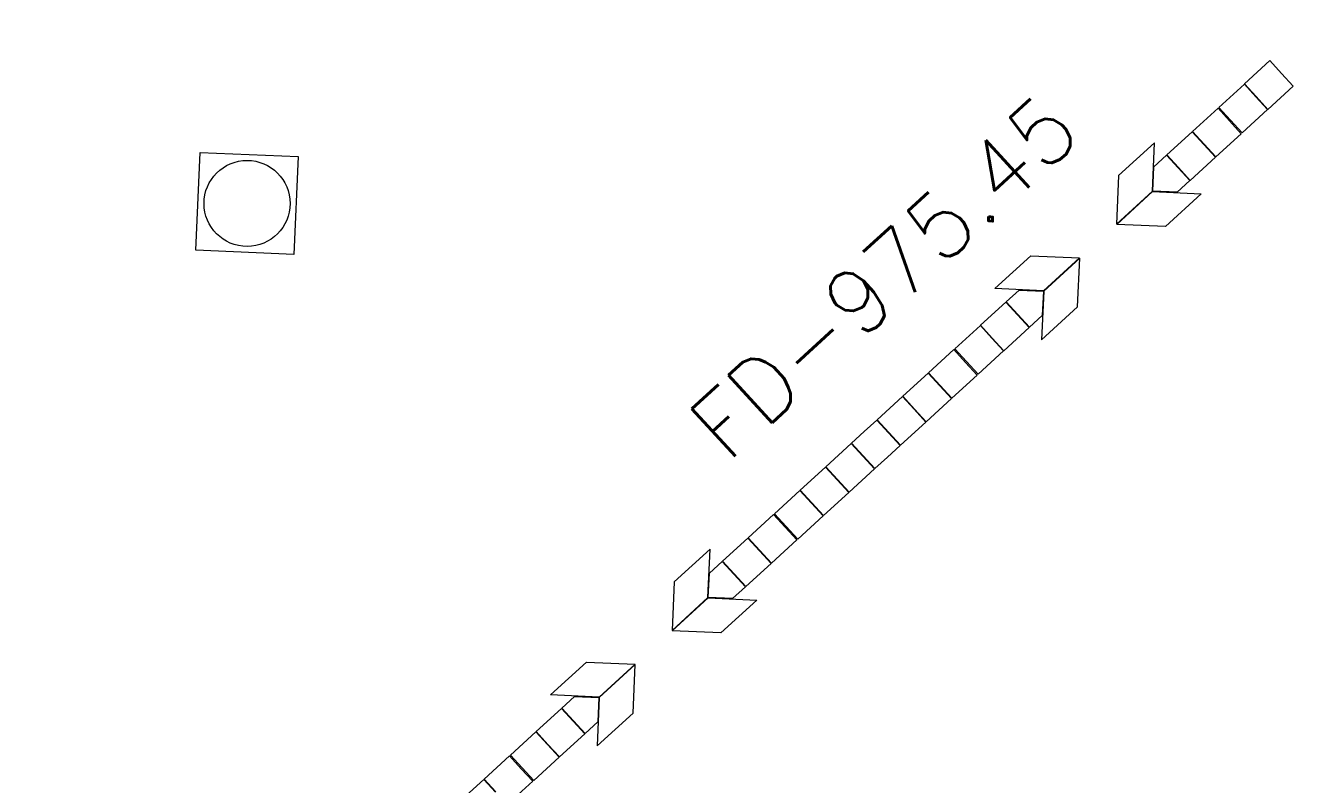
# Model space of a CAD drawing. Header units: inches. Extents: x 733725 to 1472938, y 4017711 to 8040520.
# Drawn here: x 734975.63 to 734990.38, y 4018827.36 to 4018836.18 of the extents above; entities that cross this region are included whole.
import ezdxf

# ---------------------------------------------------------------- set-up
doc = ezdxf.new("R2010")
doc.units = ezdxf.units.IN
doc.header["$MEASUREMENT"] = 0
doc.layers.add('H-HARAM3', color=123, linetype='Continuous', lineweight=5)
doc.layers.add('H-MAFSALL', color=31, linetype='Continuous', lineweight=13)
doc.styles.add('K1-FDS$0$ROMANS', font='romans.shx')

msp = doc.modelspace()

# ---------------------------------------------------------------- hatches: boundary and pattern name
at = {"layer": 'H-MAFSALL'}
h = msp.add_hatch(dxfattribs=at)
h.set_pattern_fill('ANGLE', color=256, scale=0.3, angle=45, style=0)
h.set_pattern_definition([(44.999999983, (-0.0012, 0.0002), (-1.4817422595, 1.4817422604), [1.524, -0.5715]), (134.999999983, (-0.0012, 0.0002), (-1.4817422604, -1.4817422595), [1.524, -0.5715])])
edge = h.paths.add_edge_path(flags=16)
edge.add_arc((734483.445, 4019138.19), 8, -50, 310)
edge = h.paths.add_edge_path(flags=16)
edge.add_arc((735041.69, 4018744.78), 5, 130, 310)
edge.add_arc((735041.69, 4018744.78), 5, -50, 130)
edge = h.paths.add_edge_path(flags=16)
edge.add_arc((734929.449, 4018650.032), 10, 307.1029, 310)
edge.add_line((734935.877, 4018642.372), (734935.481, 4018642.057))
edge = h.paths.add_edge_path(flags=16)
edge.add_arc((734448.304, 4018988.959), 5, -50, 310)
edge = h.paths.add_edge_path(flags=16)
edge.add_arc((734929.449, 4018650.032), 10, -50, 310)
edge = h.paths.add_edge_path()
edge.add_line((734470.495, 4018819.804), (734535.003, 4018852.189))
edge.add_line((734535.003, 4018852.189), (734535.003, 4018852.189))
edge.add_line((734535.003, 4018852.189), (734572.914, 4018810.916))
edge.add_arc((734615.714, 4018815.067), 43, 185.5397, 259.5981)
edge.add_line((734607.95, 4018772.774), (734656.259, 4018720.181))
edge.add_line((734656.259, 4018720.181), (734681.017, 4018702.881))
edge.add_line((734681.017, 4018702.881), (734689.467, 4018687.669))
edge.add_line((734689.467, 4018687.669), (734694.857, 4018680.12))
edge.add_line((734694.857, 4018680.12), (734719.321, 4018651.346))
edge.add_line((734719.321, 4018651.346), (734735.321, 4018631.946))
edge.add_line((734735.321, 4018631.946), (734738.811, 4018624.304))
edge.add_line((734738.811, 4018624.304), (734748.26, 4018603.512))
edge.add_line((734748.26, 4018603.512), (734747.516, 4018601.656))
edge.add_arc((734785.506, 4018511.871), 97.491, 107.72929, 112.93457, ccw=False)
edge.add_arc((734656.551, 4018541.881), 117.492, 25.08126, 32.34036, ccw=False)
edge.add_line((734762.964, 4018591.686), (734809.18, 4018581.942))
edge.add_line((734809.18, 4018581.942), (734866.219, 4018571.729))
edge.add_line((734866.219, 4018571.729), (734867.898, 4018578.513))
edge.add_line((734867.898, 4018578.513), (734907.725, 4018615.005))
edge.add_line((734907.725, 4018615.005), (734912.431, 4018609.829))
edge.add_line((734912.431, 4018609.829), (734975.64, 4018667.103))
edge.add_line((734975.64, 4018667.103), (734970.981, 4018672.229))
edge.add_line((734970.981, 4018672.229), (735032.04, 4018727.74))
edge.add_line((735032.04, 4018727.74), (735037.306, 4018722.006))
edge.add_line((735037.306, 4018722.006), (735052.413, 4018735.663))
edge.add_line((735052.413, 4018735.663), (735059.338, 4018741.922))
edge.add_line((735059.338, 4018741.922), (735066.401, 4018748.341))
edge.add_line((735066.401, 4018748.341), (735061.106, 4018754.165))
edge.add_line((735061.106, 4018754.165), (735117.118, 4018805.091))
edge.add_line((735117.118, 4018805.091), (735104.817, 4018818.622))
edge.add_line((735104.817, 4018818.622), (734958.677, 4018685.762))
edge.add_line((734958.677, 4018685.762), (734951.519, 4018693.635))
edge.add_line((734951.519, 4018693.635), (734933.872, 4018677.591))
edge.add_line((734933.872, 4018677.591), (734905.385, 4018651.693))
edge.add_line((734905.385, 4018651.693), (734888.108, 4018635.985))
edge.add_line((734888.108, 4018635.985), (734892.767, 4018630.86))
edge.add_line((734892.767, 4018630.86), (734854.667, 4018596.221))
edge.add_line((734854.667, 4018596.221), (734784.293, 4018608.823))
edge.add_arc((734788.7, 4018633.431), 25, 217.1653, 259.8479, ccw=False)
edge.add_line((734768.777, 4018618.328), (734704.047, 4018703.715))
edge.add_line((734704.047, 4018703.715), (734708.534, 4018710.947))
edge.add_line((734708.534, 4018710.947), (734700.207, 4018716.114))
edge.add_line((734700.207, 4018716.114), (734704.039, 4018722.289))
edge.add_line((734704.039, 4018722.289), (734698.091, 4018725.98))
edge.add_line((734698.091, 4018725.98), (734702.273, 4018732.721))
edge.add_line((734702.273, 4018732.721), (734702.336, 4018732.679))
edge.add_arc((734708.117, 4018741.415), 10.475, 236.5024, 314.0512)
edge.add_line((734715.401, 4018733.886), (734717.159, 4018735.485))
edge.add_line((734717.159, 4018735.485), (734722.231, 4018740.095))
edge.add_line((734722.231, 4018740.095), (734720.065, 4018742.478))
edge.add_line((734720.065, 4018742.478), (734726.132, 4018747.994))
edge.add_line((734726.132, 4018747.994), (734719.41, 4018755.387))
edge.add_line((734719.41, 4018755.387), (734713.218, 4018749.758))
edge.add_line((734713.218, 4018749.758), (734710.291, 4018752.978))
edge.add_line((734710.291, 4018752.978), (734716.483, 4018758.607))
edge.add_line((734716.483, 4018758.607), (734709.759, 4018766.003))
edge.add_line((734709.759, 4018766.003), (734703.567, 4018760.373))
edge.add_line((734703.567, 4018760.373), (734700.64, 4018763.593))
edge.add_line((734700.64, 4018763.593), (734706.832, 4018769.222))
edge.add_line((734706.832, 4018769.222), (734700.111, 4018776.616))
edge.add_line((734700.111, 4018776.616), (734694.4, 4018771.424))
edge.add_line((734694.4, 4018771.424), (734692.234, 4018773.807))
edge.add_line((734692.234, 4018773.807), (734686.631, 4018768.713))
edge.add_line((734686.631, 4018768.713), (734683.931, 4018766.258))
edge.add_arc((734691.488, 4018755.604), 13.062, 125.3471, 234.1486)
edge.add_line((734683.838, 4018745.017), (734679.674, 4018738.306))
edge.add_line((734679.674, 4018738.306), (734673.726, 4018741.996))
edge.add_line((734673.726, 4018741.996), (734673.41, 4018741.491))
edge.add_line((734673.41, 4018741.491), (734673.274, 4018741.576))
edge.add_line((734673.274, 4018741.576), (734669.424, 4018735.372))
edge.add_line((734669.424, 4018735.372), (734662.891, 4018739.425))
edge.add_line((734662.891, 4018739.425), (734661.12, 4018740.524))
edge.add_line((734661.12, 4018740.524), (734662.269, 4018742.424))
edge.add_line((734662.269, 4018742.424), (734639.091, 4018767.919))
edge.add_line((734639.091, 4018767.919), (734644.863, 4018773.166))
edge.add_line((734644.863, 4018773.166), (734641.27, 4018777.117))
edge.add_line((734641.27, 4018777.117), (734635.499, 4018771.87))
edge.add_line((734635.499, 4018771.87), (734624.539, 4018783.924))
edge.add_line((734624.539, 4018783.924), (734623.801, 4018783.25))
edge.add_line((734623.801, 4018783.25), (734611.491, 4018796.79))
edge.add_line((734611.491, 4018796.79), (734615.969, 4018800.904))
edge.add_line((734615.969, 4018800.904), (734613.206, 4018803.943))
edge.add_line((734613.206, 4018803.943), (734611.359, 4018802.264))
edge.add_line((734611.359, 4018802.264), (734611.02, 4018802.637))
edge.add_line((734611.02, 4018802.637), (734608.08, 4018802.777))
edge.add_line((734608.08, 4018802.777), (734607.708, 4018802.438))
edge.add_line((734607.708, 4018802.438), (734600.959, 4018809.861))
edge.add_line((734600.959, 4018809.861), (734601.332, 4018810.2))
edge.add_line((734601.332, 4018810.2), (734601.471, 4018813.14))
edge.add_line((734601.471, 4018813.14), (734601.133, 4018813.512))
edge.add_line((734601.133, 4018813.512), (734602.98, 4018815.191))
edge.add_line((734602.98, 4018815.191), (734600.195, 4018818.254))
edge.add_line((734600.195, 4018818.254), (734595.696, 4018814.164))
edge.add_line((734595.696, 4018814.164), (734583.386, 4018827.704))
edge.add_line((734583.386, 4018827.704), (734584.128, 4018828.375))
edge.add_line((734584.128, 4018828.375), (734573.169, 4018840.43))
edge.add_line((734573.169, 4018840.43), (734578.94, 4018845.677))
edge.add_line((734578.94, 4018845.677), (734575.348, 4018849.628))
edge.add_line((734575.348, 4018849.628), (734569.576, 4018844.381))
edge.add_line((734569.576, 4018844.381), (734546.398, 4018869.875))
edge.add_line((734546.398, 4018869.875), (734544.397, 4018868.912))
edge.add_line((734544.397, 4018868.912), (734540.057, 4018877.668))
edge.add_line((734540.057, 4018877.668), (734546.599, 4018880.911))
edge.add_line((734546.599, 4018880.911), (734546.526, 4018881.057))
edge.add_line((734546.526, 4018881.057), (734547.06, 4018881.322))
edge.add_line((734547.06, 4018881.322), (734543.952, 4018887.593))
edge.add_line((734543.952, 4018887.593), (734551.028, 4018891.101))
edge.add_arc((734562.294, 4018897.711), 13.062, 210.4016, 319.2031)
edge.add_line((734572.182, 4018889.177), (734580.485, 4018896.725))
edge.add_line((734580.485, 4018896.725), (734578.319, 4018899.107))
edge.add_line((734578.319, 4018899.107), (734584.029, 4018904.299))
edge.add_line((734584.029, 4018904.299), (734577.183, 4018911.579))
edge.add_line((734577.183, 4018911.579), (734571.116, 4018906.063))
edge.add_line((734571.116, 4018906.063), (734568.189, 4018909.283))
edge.add_line((734568.189, 4018909.283), (734574.256, 4018914.799))
edge.add_line((734574.256, 4018914.799), (734567.532, 4018922.195))
edge.add_line((734567.532, 4018922.195), (734561.465, 4018916.679))
edge.add_line((734561.465, 4018916.679), (734558.538, 4018919.898))
edge.add_line((734558.538, 4018919.898), (734564.605, 4018925.414))
edge.add_line((734564.605, 4018925.414), (734558.008, 4018932.921))
edge.add_line((734558.008, 4018932.921), (734551.941, 4018927.405))
edge.add_line((734551.941, 4018927.405), (734549.774, 4018929.787))
edge.add_line((734549.774, 4018929.787), (734542.945, 4018923.578))
edge.add_arc((734549.637, 4018915.633), 10.388, 130.1084, 208.8482)
edge.add_line((734540.538, 4018910.621), (734533.43, 4018907.097))
edge.add_line((734533.43, 4018907.097), (734530.321, 4018913.369))
edge.add_line((734530.321, 4018913.369), (734523.81, 4018910.141))
edge.add_line((734523.81, 4018910.141), (734519.422, 4018918.991))
edge.add_line((734519.422, 4018918.991), (734518.414, 4018918.49))
edge.add_line((734518.414, 4018918.49), (734483.652, 4018963.612))
edge.add_line((734483.652, 4018963.612), (734466.216, 4018986.25))
edge.add_arc((734446.342, 4018986.524), 19.876, -0.7881, 95.2465)
edge.add_line((734444.525, 4019006.316), (734441.745, 4019010.015))
edge.add_arc((734457.733, 4019022.03), 20, 159.6381, 216.9245, ccw=False)
edge.add_line((734438.983, 4019028.989), (734449.624, 4019057.661))
edge.add_arc((734468.375, 4019050.702), 20, 132.2751, 159.6381, ccw=False)
edge.add_line((734454.921, 4019065.5), (734492.174, 4019099.369))
edge.add_line((734492.174, 4019099.369), (734492.352, 4019103.094))
edge.add_line((734492.352, 4019103.094), (734518.495, 4019128.91))
edge.add_line((734518.495, 4019128.91), (734515.932, 4019129.032))
edge.add_line((734515.932, 4019129.032), (734509.618, 4019135.985))
edge.add_line((734509.618, 4019135.985), (734510.13, 4019146.749))
edge.add_line((734510.13, 4019146.749), (734519.735, 4019155.04))
edge.add_line((734519.735, 4019155.04), (734521.152, 4019171.133))
edge.add_line((734521.152, 4019171.133), (734507.472, 4019199.486))
edge.add_line((734507.472, 4019199.486), (734476.686, 4019171.099))
edge.add_line((734476.686, 4019171.099), (734472.574, 4019167.308))
edge.add_line((734472.574, 4019167.308), (734466.913, 4019162.087))
edge.add_line((734466.913, 4019162.087), (734466.392, 4019149.251))
edge.add_line((734466.392, 4019149.251), (734473.058, 4019142.023))
edge.add_line((734473.058, 4019142.023), (734470.728, 4019136.003))
edge.add_line((734470.728, 4019136.003), (734468.209, 4019122.907))
edge.add_line((734468.209, 4019122.907), (734466.607, 4019104.847))
edge.add_line((734466.607, 4019104.847), (734464.67, 4019103.328))
edge.add_line((734464.67, 4019103.328), (734460.43, 4019099.47))
edge.add_line((734460.43, 4019099.47), (734439.912, 4019080.557))
edge.add_arc((734466.972, 4019051.099), 40, 132.5703, 159.9333)
edge.add_line((734429.4, 4019064.824), (734425.787, 4019054.932))
edge.add_arc((734492.611, 4019019.499), 75.638, 152.06563, 155.27115)
edge.add_line((734423.91, 4019051.14), (734418.436, 4019034.299))
edge.add_line((734418.436, 4019034.299), (734418.393, 4019032.833))
edge.add_arc((734464.107, 4019027.499), 46.024, 173.3446, 190.8662)
edge.add_arc((734458.101, 4019026.815), 40, 191.5252, 222.5703)
edge.add_line((734428.643, 4018999.755), (734431.55, 4018996.591))
edge.add_arc((734450.637, 4018990.594), 20.007, 162.5586, 282.582)
edge.add_line((734454.995, 4018971.068), (734472.935, 4018951.538))
edge.add_line((734472.935, 4018951.538), (734489.366, 4018933.651))
edge.add_line((734489.366, 4018933.651), (734498.083, 4018916.295))
edge.add_line((734498.083, 4018916.295), (734467.009, 4018900.695))
edge.add_line((734467.009, 4018900.695), (734457.734, 4018896.038))
edge.add_line((734457.734, 4018896.038), (734446.846, 4018890.572))
edge.add_line((734446.846, 4018890.572), (734436.474, 4018885.365))
edge.add_line((734436.474, 4018885.365), (734448.8, 4018875.981))
edge.add_line((734448.8, 4018875.981), (734461.775, 4018837.145))
edge.add_line((734461.775, 4018837.145), (734470.495, 4018819.804))

# ---------------------------------------------------------------- linework, layer by layer
at = {"layer": 'H-HARAM3'}
for p, q in [((734989.799, 4018835.504), (734990.094, 4018835.774)), ((734989.799, 4018835.504), (734990.094, 4018835.774)), ((734990.094, 4018835.774), (734990.229, 4018835.626)), ((734990.094, 4018835.774), (734990.229, 4018835.626)), ((734989.501, 4018835.231), (734989.796, 4018835.501)), ((734989.501, 4018835.231), (734989.796, 4018835.501)), ((734989.796, 4018835.501), (734989.931, 4018835.353)), ((734989.796, 4018835.501), (734989.931, 4018835.353)), ((734989.934, 4018835.356), (734989.799, 4018835.504)), ((734989.934, 4018835.356), (734989.799, 4018835.504)), ((734990.229, 4018835.626), (734990.364, 4018835.478)), ((734990.229, 4018835.626), (734990.364, 4018835.478)), ((734989.931, 4018835.353), (734990.066, 4018835.205)), ((734989.931, 4018835.353), (734990.066, 4018835.205)), ((734990.069, 4018835.208), (734989.934, 4018835.356)), ((734990.069, 4018835.208), (734989.934, 4018835.356)), ((734990.364, 4018835.478), (734990.069, 4018835.208)), ((734990.364, 4018835.478), (734990.069, 4018835.208)), ((734989.195, 4018834.95), (734989.49, 4018835.22)), ((734989.195, 4018834.95), (734989.49, 4018835.22)), ((734989.49, 4018835.22), (734989.625, 4018835.073)), ((734989.49, 4018835.22), (734989.625, 4018835.073)), ((734989.636, 4018835.083), (734989.501, 4018835.231)), ((734989.636, 4018835.083), (734989.501, 4018835.231)), ((734990.066, 4018835.205), (734989.771, 4018834.935)), ((734990.066, 4018835.205), (734989.771, 4018834.935)), ((734989.625, 4018835.073), (734989.76, 4018834.925)), ((734989.625, 4018835.073), (734989.76, 4018834.925)), ((734989.771, 4018834.935), (734989.636, 4018835.083)), ((734989.771, 4018834.935), (734989.636, 4018835.083)), ((734988.896, 4018834.678), (734989.191, 4018834.947)), ((734988.896, 4018834.678), (734989.191, 4018834.947)), ((734989.191, 4018834.947), (734989.326, 4018834.8)), ((734989.191, 4018834.947), (734989.326, 4018834.8)), ((734989.33, 4018834.803), (734989.195, 4018834.95)), ((734989.33, 4018834.803), (734989.195, 4018834.95)), ((734989.76, 4018834.925), (734989.465, 4018834.655)), ((734989.76, 4018834.925), (734989.465, 4018834.655)), ((734988.752, 4018834.82), (734988.335, 4018834.438)), ((734988.752, 4018834.82), (734988.335, 4018834.438)), ((734988.727, 4018834.255), (734988.752, 4018834.82)), ((734988.727, 4018834.255), (734988.752, 4018834.82)), ((734989.326, 4018834.8), (734989.461, 4018834.652)), ((734989.326, 4018834.8), (734989.461, 4018834.652)), ((734989.465, 4018834.655), (734989.33, 4018834.803)), ((734989.465, 4018834.655), (734989.33, 4018834.803)), ((734977.613, 4018833.572), (734977.663, 4018834.708)), ((734977.613, 4018833.572), (734977.663, 4018834.708)), ((734977.663, 4018834.708), (734978.8, 4018834.658)), ((734977.663, 4018834.708), (734978.8, 4018834.658)), ((734978.8, 4018834.658), (734978.749, 4018833.521)), ((734978.8, 4018834.658), (734978.749, 4018833.521)), ((734988.744, 4018834.538), (734988.893, 4018834.675)), ((734988.744, 4018834.538), (734988.893, 4018834.675)), ((734988.893, 4018834.675), (734989.028, 4018834.527)), ((734988.893, 4018834.675), (734989.028, 4018834.527)), ((734989.031, 4018834.53), (734988.896, 4018834.678)), ((734989.031, 4018834.53), (734988.896, 4018834.678)), ((734989.461, 4018834.652), (734989.166, 4018834.382)), ((734989.461, 4018834.652), (734989.166, 4018834.382)), ((734988.731, 4018834.255), (734988.744, 4018834.538)), ((734988.731, 4018834.255), (734988.744, 4018834.538)), ((734989.028, 4018834.527), (734989.163, 4018834.379)), ((734989.028, 4018834.527), (734989.163, 4018834.379)), ((734989.166, 4018834.382), (734989.031, 4018834.53)), ((734989.166, 4018834.382), (734989.031, 4018834.53)), ((734988.335, 4018834.438), (734988.31, 4018833.873)), ((734988.335, 4018834.438), (734988.31, 4018833.873)), ((734989.163, 4018834.379), (734989.014, 4018834.243)), ((734989.163, 4018834.379), (734989.014, 4018834.243)), ((734988.31, 4018833.873), (734988.727, 4018834.255)), ((734988.31, 4018833.873), (734988.727, 4018834.255)), ((734988.313, 4018833.869), (734988.73, 4018834.251)), ((734988.313, 4018833.869), (734988.73, 4018834.251)), ((734988.73, 4018834.251), (734989.295, 4018834.226)), ((734988.73, 4018834.251), (734989.295, 4018834.226)), ((734989.014, 4018834.243), (734988.731, 4018834.255)), ((734989.014, 4018834.243), (734988.731, 4018834.255)), ((734989.295, 4018834.226), (734988.878, 4018833.844)), ((734989.295, 4018834.226), (734988.878, 4018833.844)), ((734988.878, 4018833.844), (734988.313, 4018833.869)), ((734988.878, 4018833.844), (734988.313, 4018833.869)), ((734978.749, 4018833.521), (734977.613, 4018833.572)), ((734978.749, 4018833.521), (734977.613, 4018833.572)), ((734986.897, 4018833.123), (734987.315, 4018833.505)), ((734986.897, 4018833.123), (734987.315, 4018833.505)), ((734987.315, 4018833.505), (734987.88, 4018833.48)), ((734987.315, 4018833.505), (734987.88, 4018833.48)), ((734987.88, 4018833.48), (734987.462, 4018833.098)), ((734987.88, 4018833.48), (734987.462, 4018833.098)), ((734987.883, 4018833.476), (734987.465, 4018833.094)), ((734987.883, 4018833.476), (734987.465, 4018833.094)), ((734987.858, 4018832.911), (734987.883, 4018833.476)), ((734987.858, 4018832.911), (734987.883, 4018833.476)), ((734987.462, 4018833.098), (734986.897, 4018833.123)), ((734987.462, 4018833.098), (734986.897, 4018833.123)), ((734987.029, 4018832.97), (734987.178, 4018833.106)), ((734987.029, 4018832.97), (734987.178, 4018833.106)), ((734987.178, 4018833.106), (734987.461, 4018833.093)), ((734987.178, 4018833.106), (734987.461, 4018833.093)), ((734987.465, 4018833.094), (734987.44, 4018832.529)), ((734987.465, 4018833.094), (734987.44, 4018832.529)), ((734987.461, 4018833.093), (734987.448, 4018832.811)), ((734987.461, 4018833.093), (734987.448, 4018832.811)), ((734986.731, 4018832.697), (734987.026, 4018832.967)), ((734986.731, 4018832.697), (734987.026, 4018832.967)), ((734987.026, 4018832.967), (734987.161, 4018832.819)), ((734987.026, 4018832.967), (734987.161, 4018832.819)), ((734987.164, 4018832.822), (734987.029, 4018832.97)), ((734987.164, 4018832.822), (734987.029, 4018832.97)), ((734987.44, 4018832.529), (734987.858, 4018832.911)), ((734987.44, 4018832.529), (734987.858, 4018832.911)), ((734987.161, 4018832.819), (734987.296, 4018832.671)), ((734987.161, 4018832.819), (734987.296, 4018832.671)), ((734987.299, 4018832.674), (734987.164, 4018832.822)), ((734987.299, 4018832.674), (734987.164, 4018832.822)), ((734987.448, 4018832.811), (734987.299, 4018832.674)), ((734987.448, 4018832.811), (734987.299, 4018832.674)), ((734986.432, 4018832.424), (734986.728, 4018832.694)), ((734986.432, 4018832.424), (734986.728, 4018832.694)), ((734986.728, 4018832.694), (734986.863, 4018832.546)), ((734986.728, 4018832.694), (734986.863, 4018832.546)), ((734986.866, 4018832.549), (734986.731, 4018832.697)), ((734986.866, 4018832.549), (734986.731, 4018832.697)), ((734987.296, 4018832.671), (734987.001, 4018832.401)), ((734987.296, 4018832.671), (734987.001, 4018832.401)), ((734986.126, 4018832.144), (734986.421, 4018832.414)), ((734986.126, 4018832.144), (734986.421, 4018832.414)), ((734986.421, 4018832.414), (734986.556, 4018832.266)), ((734986.421, 4018832.414), (734986.556, 4018832.266)), ((734986.567, 4018832.276), (734986.432, 4018832.424)), ((734986.567, 4018832.276), (734986.432, 4018832.424)), ((734986.863, 4018832.546), (734986.998, 4018832.398)), ((734986.863, 4018832.546), (734986.998, 4018832.398)), ((734987.001, 4018832.401), (734986.866, 4018832.549)), ((734987.001, 4018832.401), (734986.866, 4018832.549)), ((734986.556, 4018832.266), (734986.691, 4018832.118)), ((734986.556, 4018832.266), (734986.691, 4018832.118)), ((734986.702, 4018832.129), (734986.567, 4018832.276)), ((734986.702, 4018832.129), (734986.567, 4018832.276)), ((734986.998, 4018832.398), (734986.702, 4018832.129)), ((734986.998, 4018832.398), (734986.702, 4018832.129)), ((734985.828, 4018831.871), (734986.123, 4018832.141)), ((734985.828, 4018831.871), (734986.123, 4018832.141)), ((734986.123, 4018832.141), (734986.258, 4018831.993)), ((734986.123, 4018832.141), (734986.258, 4018831.993)), ((734986.261, 4018831.996), (734986.126, 4018832.144)), ((734986.261, 4018831.996), (734986.126, 4018832.144)), ((734986.691, 4018832.118), (734986.396, 4018831.848)), ((734986.691, 4018832.118), (734986.396, 4018831.848)), ((734986.258, 4018831.993), (734986.393, 4018831.845)), ((734986.258, 4018831.993), (734986.393, 4018831.845)), ((734986.396, 4018831.848), (734986.261, 4018831.996)), ((734986.396, 4018831.848), (734986.261, 4018831.996)), ((734985.529, 4018831.598), (734985.825, 4018831.868)), ((734985.529, 4018831.598), (734985.825, 4018831.868)), ((734985.825, 4018831.868), (734985.96, 4018831.72)), ((734985.825, 4018831.868), (734985.96, 4018831.72)), ((734985.963, 4018831.723), (734985.828, 4018831.871)), ((734985.963, 4018831.723), (734985.828, 4018831.871)), ((734986.393, 4018831.845), (734986.098, 4018831.575)), ((734986.393, 4018831.845), (734986.098, 4018831.575)), ((734985.96, 4018831.72), (734986.095, 4018831.572)), ((734985.96, 4018831.72), (734986.095, 4018831.572)), ((734986.098, 4018831.575), (734985.963, 4018831.723)), ((734986.098, 4018831.575), (734985.963, 4018831.723)), ((734985.379, 4018831.46), (734985.526, 4018831.595)), ((734985.379, 4018831.46), (734985.526, 4018831.595)), ((734985.526, 4018831.595), (734985.661, 4018831.447)), ((734985.526, 4018831.595), (734985.661, 4018831.447)), ((734985.664, 4018831.45), (734985.529, 4018831.598)), ((734985.664, 4018831.45), (734985.529, 4018831.598)), ((734986.095, 4018831.572), (734985.799, 4018831.302)), ((734986.095, 4018831.572), (734985.799, 4018831.302)), ((734985.231, 4018831.325), (734985.379, 4018831.46)), ((734985.231, 4018831.325), (734985.379, 4018831.46)), ((734985.661, 4018831.447), (734985.796, 4018831.3)), ((734985.661, 4018831.447), (734985.796, 4018831.3)), ((734985.799, 4018831.302), (734985.664, 4018831.45)), ((734985.799, 4018831.302), (734985.664, 4018831.45)), ((734984.933, 4018831.052), (734985.228, 4018831.322)), ((734984.933, 4018831.052), (734985.228, 4018831.322)), ((734984.933, 4018831.052), (734985.228, 4018831.322)), ((734984.933, 4018831.052), (734985.228, 4018831.322)), ((734985.228, 4018831.322), (734985.363, 4018831.174)), ((734985.228, 4018831.322), (734985.363, 4018831.174)), ((734985.228, 4018831.322), (734985.363, 4018831.174)), ((734985.228, 4018831.322), (734985.363, 4018831.174)), ((734985.366, 4018831.177), (734985.231, 4018831.325)), ((734985.366, 4018831.177), (734985.231, 4018831.325)), ((734985.796, 4018831.3), (734985.649, 4018831.165)), ((734985.796, 4018831.3), (734985.649, 4018831.165)), ((734985.363, 4018831.174), (734985.498, 4018831.027)), ((734985.363, 4018831.174), (734985.498, 4018831.027)), ((734985.363, 4018831.174), (734985.498, 4018831.027)), ((734985.363, 4018831.174), (734985.498, 4018831.027)), ((734985.501, 4018831.03), (734985.366, 4018831.177)), ((734985.501, 4018831.03), (734985.366, 4018831.177)), ((734985.649, 4018831.165), (734985.501, 4018831.03)), ((734985.649, 4018831.165), (734985.501, 4018831.03)), ((734984.634, 4018830.779), (734984.929, 4018831.049)), ((734984.634, 4018830.779), (734984.929, 4018831.049)), ((734984.634, 4018830.779), (734984.929, 4018831.049)), ((734984.634, 4018830.779), (734984.929, 4018831.049)), ((734984.929, 4018831.049), (734985.064, 4018830.901)), ((734984.929, 4018831.049), (734985.064, 4018830.901)), ((734984.929, 4018831.049), (734985.064, 4018830.901)), ((734984.929, 4018831.049), (734985.064, 4018830.901)), ((734985.068, 4018830.904), (734984.933, 4018831.052)), ((734985.068, 4018830.904), (734984.933, 4018831.052)), ((734985.068, 4018830.904), (734984.933, 4018831.052)), ((734985.068, 4018830.904), (734984.933, 4018831.052)), ((734985.498, 4018831.027), (734985.203, 4018830.757)), ((734985.498, 4018831.027), (734985.203, 4018830.757)), ((734985.498, 4018831.027), (734985.203, 4018830.757)), ((734985.498, 4018831.027), (734985.203, 4018830.757)), ((734985.064, 4018830.901), (734985.199, 4018830.754)), ((734985.064, 4018830.901), (734985.199, 4018830.754)), ((734985.064, 4018830.901), (734985.199, 4018830.754)), ((734985.064, 4018830.901), (734985.199, 4018830.754)), ((734985.203, 4018830.757), (734985.068, 4018830.904)), ((734985.203, 4018830.757), (734985.068, 4018830.904)), ((734985.203, 4018830.757), (734985.068, 4018830.904)), ((734985.203, 4018830.757), (734985.068, 4018830.904)), ((734984.336, 4018830.506), (734984.631, 4018830.776)), ((734984.336, 4018830.506), (734984.631, 4018830.776)), ((734984.631, 4018830.776), (734984.766, 4018830.628)), ((734984.631, 4018830.776), (734984.766, 4018830.628)), ((734984.769, 4018830.631), (734984.634, 4018830.779)), ((734984.769, 4018830.631), (734984.634, 4018830.779)), ((734984.769, 4018830.631), (734984.634, 4018830.779)), ((734984.769, 4018830.631), (734984.634, 4018830.779)), ((734985.199, 4018830.754), (734984.904, 4018830.484)), ((734985.199, 4018830.754), (734984.904, 4018830.484)), ((734985.199, 4018830.754), (734984.904, 4018830.484)), ((734985.199, 4018830.754), (734984.904, 4018830.484)), ((734984.03, 4018830.226), (734984.325, 4018830.496)), ((734984.03, 4018830.226), (734984.325, 4018830.496)), ((734984.325, 4018830.496), (734984.46, 4018830.348)), ((734984.325, 4018830.496), (734984.46, 4018830.348)), ((734984.471, 4018830.358), (734984.336, 4018830.506)), ((734984.471, 4018830.358), (734984.336, 4018830.506)), ((734984.766, 4018830.628), (734984.901, 4018830.481)), ((734984.766, 4018830.628), (734984.901, 4018830.481)), ((734984.904, 4018830.484), (734984.769, 4018830.631)), ((734984.904, 4018830.484), (734984.769, 4018830.631)), ((734984.904, 4018830.484), (734984.769, 4018830.631)), ((734984.904, 4018830.484), (734984.769, 4018830.631)), ((734984.46, 4018830.348), (734984.595, 4018830.201)), ((734984.46, 4018830.348), (734984.595, 4018830.201)), ((734984.606, 4018830.211), (734984.471, 4018830.358)), ((734984.606, 4018830.211), (734984.471, 4018830.358)), ((734984.901, 4018830.481), (734984.606, 4018830.211)), ((734984.901, 4018830.481), (734984.606, 4018830.211)), ((734983.731, 4018829.953), (734984.026, 4018830.223)), ((734983.731, 4018829.953), (734984.026, 4018830.223)), ((734984.026, 4018830.223), (734984.161, 4018830.075)), ((734984.026, 4018830.223), (734984.161, 4018830.075)), ((734984.165, 4018830.078), (734984.03, 4018830.226)), ((734984.165, 4018830.078), (734984.03, 4018830.226)), ((734984.595, 4018830.201), (734984.3, 4018829.931)), ((734984.595, 4018830.201), (734984.3, 4018829.931)), ((734983.587, 4018830.095), (734983.17, 4018829.713)), ((734983.587, 4018830.095), (734983.17, 4018829.713)), ((734983.562, 4018829.53), (734983.587, 4018830.095)), ((734983.562, 4018829.53), (734983.587, 4018830.095)), ((734984.161, 4018830.075), (734984.296, 4018829.928)), ((734984.161, 4018830.075), (734984.296, 4018829.928)), ((734984.3, 4018829.931), (734984.165, 4018830.078)), ((734984.3, 4018829.931), (734984.165, 4018830.078)), ((734983.579, 4018829.813), (734983.728, 4018829.95)), ((734983.579, 4018829.813), (734983.728, 4018829.95)), ((734983.728, 4018829.95), (734983.863, 4018829.802)), ((734983.728, 4018829.95), (734983.863, 4018829.802)), ((734983.866, 4018829.805), (734983.731, 4018829.953)), ((734983.866, 4018829.805), (734983.731, 4018829.953)), ((734984.296, 4018829.928), (734984.001, 4018829.658)), ((734984.296, 4018829.928), (734984.001, 4018829.658)), ((734983.566, 4018829.531), (734983.579, 4018829.813)), ((734983.566, 4018829.531), (734983.579, 4018829.813)), ((734983.863, 4018829.802), (734983.998, 4018829.655)), ((734983.863, 4018829.802), (734983.998, 4018829.655)), ((734984.001, 4018829.658), (734983.866, 4018829.805)), ((734984.001, 4018829.658), (734983.866, 4018829.805)), ((734983.17, 4018829.713), (734983.145, 4018829.148)), ((734983.17, 4018829.713), (734983.145, 4018829.148)), ((734983.998, 4018829.655), (734983.849, 4018829.518)), ((734983.998, 4018829.655), (734983.849, 4018829.518)), ((734983.145, 4018829.148), (734983.562, 4018829.53)), ((734983.145, 4018829.148), (734983.562, 4018829.53)), ((734983.148, 4018829.145), (734983.565, 4018829.526)), ((734983.148, 4018829.145), (734983.565, 4018829.526)), ((734983.565, 4018829.526), (734984.13, 4018829.501)), ((734983.565, 4018829.526), (734984.13, 4018829.501)), ((734983.849, 4018829.518), (734983.566, 4018829.531)), ((734983.849, 4018829.518), (734983.566, 4018829.531)), ((734984.13, 4018829.501), (734983.713, 4018829.12)), ((734984.13, 4018829.501), (734983.713, 4018829.12)), ((734983.713, 4018829.12), (734983.148, 4018829.145)), ((734983.713, 4018829.12), (734983.148, 4018829.145)), ((734981.732, 4018828.398), (734982.15, 4018828.78)), ((734981.732, 4018828.398), (734982.15, 4018828.78)), ((734982.15, 4018828.78), (734982.715, 4018828.755)), ((734982.15, 4018828.78), (734982.715, 4018828.755)), ((734982.715, 4018828.755), (734982.297, 4018828.373)), ((734982.715, 4018828.755), (734982.297, 4018828.373)), ((734982.718, 4018828.751), (734982.3, 4018828.37)), ((734982.718, 4018828.751), (734982.3, 4018828.37)), ((734982.693, 4018828.186), (734982.718, 4018828.751)), ((734982.693, 4018828.186), (734982.718, 4018828.751)), ((734982.297, 4018828.373), (734981.732, 4018828.398)), ((734982.297, 4018828.373), (734981.732, 4018828.398)), ((734981.864, 4018828.245), (734982.013, 4018828.381)), ((734981.864, 4018828.245), (734982.013, 4018828.381)), ((734982.013, 4018828.381), (734982.296, 4018828.369)), ((734982.013, 4018828.381), (734982.296, 4018828.369)), ((734982.3, 4018828.37), (734982.275, 4018827.805)), ((734982.3, 4018828.37), (734982.275, 4018827.805)), ((734982.296, 4018828.369), (734982.283, 4018828.086)), ((734982.296, 4018828.369), (734982.283, 4018828.086)), ((734981.566, 4018827.972), (734981.861, 4018828.242)), ((734981.566, 4018827.972), (734981.861, 4018828.242)), ((734981.861, 4018828.242), (734981.996, 4018828.094)), ((734981.861, 4018828.242), (734981.996, 4018828.094)), ((734981.999, 4018828.097), (734981.864, 4018828.245)), ((734981.999, 4018828.097), (734981.864, 4018828.245)), ((734982.275, 4018827.805), (734982.693, 4018828.186)), ((734982.275, 4018827.805), (734982.693, 4018828.186)), ((734981.996, 4018828.094), (734982.131, 4018827.947)), ((734981.996, 4018828.094), (734982.131, 4018827.947)), ((734982.134, 4018827.95), (734981.999, 4018828.097)), ((734982.134, 4018827.95), (734981.999, 4018828.097)), ((734982.283, 4018828.086), (734982.134, 4018827.95)), ((734982.283, 4018828.086), (734982.134, 4018827.95)), ((734981.268, 4018827.699), (734981.563, 4018827.969)), ((734981.268, 4018827.699), (734981.563, 4018827.969)), ((734981.563, 4018827.969), (734981.698, 4018827.821)), ((734981.563, 4018827.969), (734981.698, 4018827.821)), ((734981.701, 4018827.824), (734981.566, 4018827.972)), ((734981.701, 4018827.824), (734981.566, 4018827.972)), ((734982.131, 4018827.947), (734981.836, 4018827.677)), ((734982.131, 4018827.947), (734981.836, 4018827.677)), ((734980.961, 4018827.419), (734981.256, 4018827.689)), ((734980.961, 4018827.419), (734981.256, 4018827.689)), ((734981.256, 4018827.689), (734981.391, 4018827.541)), ((734981.256, 4018827.689), (734981.391, 4018827.541)), ((734981.403, 4018827.551), (734981.268, 4018827.699)), ((734981.403, 4018827.551), (734981.268, 4018827.699)), ((734981.698, 4018827.821), (734981.833, 4018827.674)), ((734981.698, 4018827.821), (734981.833, 4018827.674)), ((734981.836, 4018827.677), (734981.701, 4018827.824)), ((734981.836, 4018827.677), (734981.701, 4018827.824)), ((734981.391, 4018827.541), (734981.526, 4018827.394)), ((734981.391, 4018827.541), (734981.526, 4018827.394)), ((734981.538, 4018827.404), (734981.403, 4018827.551)), ((734981.538, 4018827.404), (734981.403, 4018827.551)), ((734981.833, 4018827.674), (734981.538, 4018827.404)), ((734981.833, 4018827.674), (734981.538, 4018827.404)), ((734980.663, 4018827.146), (734980.958, 4018827.416)), ((734980.663, 4018827.146), (734980.958, 4018827.416)), ((734980.958, 4018827.416), (734981.093, 4018827.268)), ((734980.958, 4018827.416), (734981.093, 4018827.268)), ((734981.096, 4018827.271), (734980.961, 4018827.419)), ((734981.096, 4018827.271), (734980.961, 4018827.419)), ((734981.526, 4018827.394), (734981.231, 4018827.124)), ((734981.526, 4018827.394), (734981.231, 4018827.124))]:
    msp.add_line(p, q, dxfattribs=at)
msp.add_circle((734978.207, 4018834.114), 0.5, dxfattribs=at)
msp.add_circle((734978.207, 4018834.114), 0.5, dxfattribs=at)

# ---------------------------------------------------------------- texts
at = {"layer": 'H-HARAM3', "style": 'K1-FDS$0$ROMANS'}
msp.add_text('FD-975.45', height=0.75, rotation=42.4518, dxfattribs=at).set_placement((734983.787, 4018831.087))
msp.add_text('FD-975.45', height=0.75, rotation=42.4518, dxfattribs=at).set_placement((734983.787, 4018831.087))

doc.saveas('drawing.dxf')
